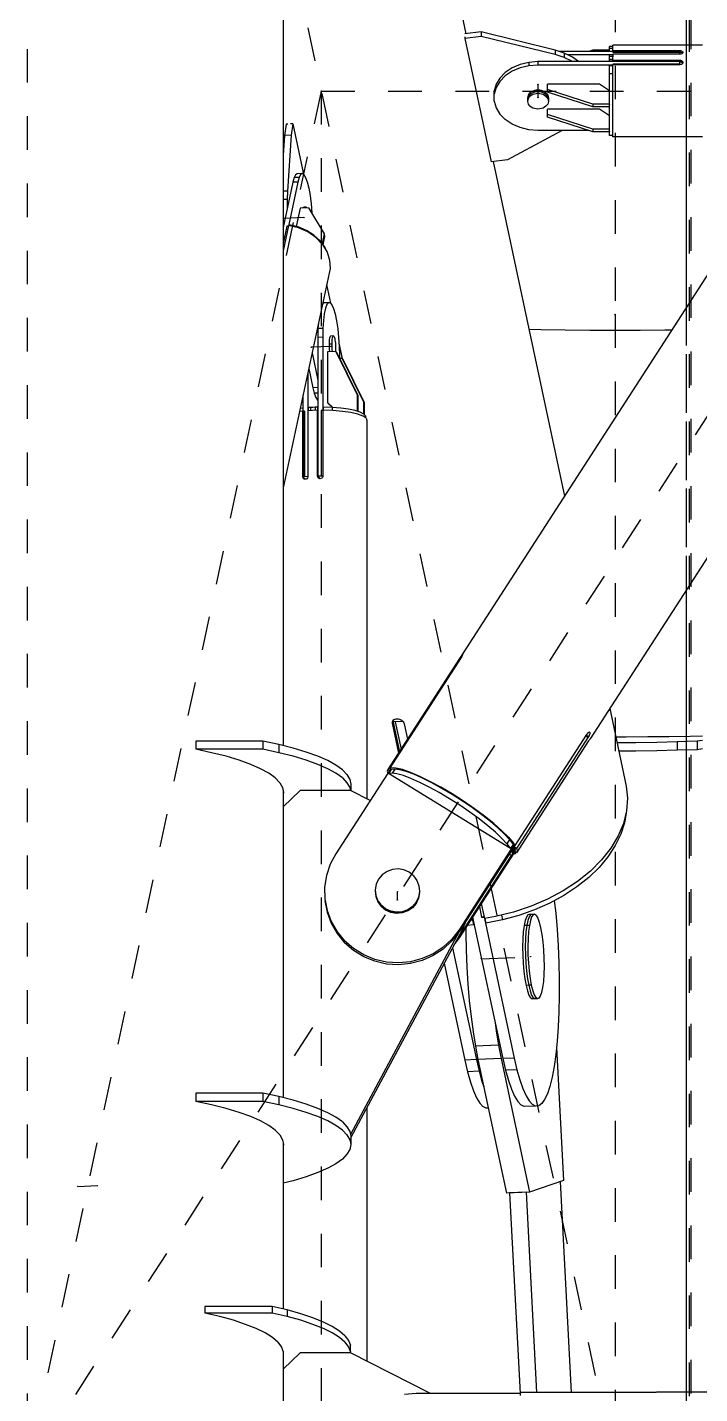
# Model space of a CAD drawing. Header units: millimetres. Extents: x 149919 to 150445, y 136651 to 136866.
# Drawn here: x 150260.213 to 150262.216, y 136832.599 to 136836.664 of the extents above; entities that cross this region are included whole.
import ezdxf

# ---------------------------------------------------------------- set-up
doc = ezdxf.new("R2010")
doc.units = ezdxf.units.MM
doc.header["$LTSCALE"] = 0.25
for name, pattern in [('CENTER', [50.8, 31.75, -6.35, 6.35, -6.35]), ('XKITLINE00', [0]), ('XKITLINE02', [4, 2, -2])]:
    doc.linetypes.add(name, pattern=pattern)

# ---------------------------------------------------------------- blocks, each defined once
blk = doc.blocks.new('çatıı')
at = {"color": 8, "linetype": 'CENTER'}
for p, q in [((12015, 20197.81), (12015, 18543.85)), ((11840, 19282.77), (11840, 17654.86)), ((11840, 19020.27), (12015, 18200.27)), ((12370, 19020.27), (11840, 18200.27)), ((11992.05, 18612.28), (11992.05, 18608.27)), ((11927.5, 18610.27), (11840, 18200.27)), ((11927.5, 18610.27), (11927.5, 17790.27)), ((11927.5, 18610.27), (12282.5, 18610.27)), ((11922.38, 18572.61), (11916.48, 18572.36)), ((12015, 18543.85), (12015, 16877.2)), ((11930.44, 18534.26), (11924.55, 18534.02)), ((11950.2, 18369.55), (11950.2, 18372)), ((11975.17, 18352.06), (11989.9, 18352.68)), ((11855.01, 18284.33), (11860.91, 18284.57))]:
    blk.add_line(p, q, dxfattribs=at)
at = {"color": 116, "linetype": 'XKITLINE02', "true_color": 0x136734}
for p, q in [((12037.16, 17641.93), (12037.17, 19341.44)), ((12037.69, 17642.74), (12037.7, 19342.25)), ((12036.31, 17854.51), (12036.31, 19043.1)), ((12036.31, 18461.98), (12036.31, 18546.05)), ((12036.31, 18177.45), (12036.31, 18223.1))]:
    blk.add_line(p, q, dxfattribs=at)
at = {"color": 7, "linetype": 'XKITLINE00'}
for p, q in [((12036.31, 18546.05), (12036.31, 18997.46)), ((12036.31, 18223.1), (12036.31, 18461.98))]:
    blk.add_line(p, q, dxfattribs=at)
at = {"color": 8, "linetype": 'XKITLINE00'}
for p, q in [((11916.2, 18985.02), (11916.2, 18415.51)), ((12202.42, 18803.05), (11969.49, 18442.66)), ((12240.5, 18777.89), (12007.57, 18417.51)), ((11948.68, 18729.96), (11970.59, 18627.31)), ((11975.18, 18627.85), (11970.24, 18627.27)), ((11970.24, 18627.27), (11970.24, 18627.24)), ((11975.18, 18626.51), (11970.24, 18625.93)), ((11970.24, 18626.39), (11970.24, 18625.93)), ((11970.24, 18625.93), (11978.08, 18589.21)), ((11997.17, 18622.45), (11975.18, 18627.85)), ((11975.18, 18627.85), (11975.18, 18626.51)), ((11997.17, 18621.11), (11975.18, 18626.51)), ((11997.17, 18622.45), (11997.17, 18621.11)), ((11999.9, 18621.57), (11997.17, 18622.45)), ((11999.9, 18620.23), (11997.17, 18621.11)), ((12014.35, 18622.02), (11998.5, 18622.02)), ((11999.9, 18621.57), (11999.9, 18620.23)), ((12002.37, 18620.33), (11999.9, 18621.57)), ((12002.32, 18619.01), (11999.9, 18620.23)), ((12014.35, 18621.02), (12000.99, 18621.02)), ((12004.17, 18619.01), (12002.37, 18620.33)), ((12008.35, 18622.39), (12007.21, 18622.02)), ((12013.35, 18622.39), (12008.35, 18622.39)), ((12013.35, 18622.02), (12013.35, 18623.48)), ((12014.35, 18623.48), (12013.35, 18623.48)), ((12014.35, 18622.97), (12013.35, 18622.97)), ((12014.35, 18621.01), (12013.35, 18621.01)), ((12013.35, 18619.01), (12013.35, 18621.01)), ((12014.35, 18620.58), (12013.35, 18620.58)), ((12014.35, 18622.02), (12014.35, 18623.9)), ((12041.01, 18623.9), (12014.35, 18623.9)), ((12034.35, 18622.23), (12014.35, 18622.23)), ((12014.35, 18622.02), (12014.35, 18621.72)), ((12034.35, 18621.83), (12014.35, 18621.83)), ((12034.35, 18621.72), (12014.35, 18621.72)), ((12034.35, 18621.24), (12014.35, 18621.24)), ((12014.35, 18621.24), (12014.35, 18620.42)), ((12014.35, 18619.01), (12014.35, 18620.42)), ((12034.62, 18622.2), (12034.35, 18622.23)), ((12034.35, 18622.23), (12034.35, 18621.83)), ((12034.35, 18621.24), (12034.35, 18621.83)), ((12034.62, 18621.74), (12034.35, 18621.76)), ((12034.62, 18621.27), (12034.35, 18621.24)), ((12034.85, 18622.14), (12034.62, 18622.2)), ((12034.85, 18621.69), (12034.62, 18621.74)), ((12034.85, 18621.34), (12034.62, 18621.27)), ((12035.04, 18622.03), (12034.85, 18622.14)), ((12034.89, 18621.68), (12034.85, 18621.69)), ((12035.04, 18621.45), (12034.85, 18621.34)), ((12035.04, 18621.59), (12034.89, 18621.68)), ((12035.04, 18622.03), (12035.16, 18621.89)), ((12035.16, 18621.59), (12035.04, 18621.45)), ((12035.04, 18621.59), (12035.1, 18621.52)), ((12035.16, 18621.89), (12035.2, 18621.74)), ((12035.2, 18621.74), (12035.16, 18621.59)), ((11984.35, 18617.15), (11982.32, 18615.79)), ((11984.35, 18616.15), (11982.32, 18614.79)), ((11986.73, 18618.17), (11984.35, 18617.15)), ((11986.73, 18617.17), (11984.35, 18616.15)), ((11989.33, 18618.8), (11986.73, 18618.17)), ((11989.33, 18617.8), (11986.73, 18617.17)), ((11992.05, 18619.01), (11989.33, 18618.8)), ((11989.33, 18618.8), (11989.33, 18617.8)), ((11992.05, 18618.01), (11989.33, 18617.8)), ((12034.35, 18619.01), (11992.05, 18619.01)), ((11992.05, 18619.01), (11992.05, 18618.01)), ((12014.35, 18618.01), (11992.05, 18618.01)), ((12014.35, 18619.64), (12013.35, 18619.64)), ((12014.35, 18619.13), (12013.35, 18619.13)), ((12014.35, 18617.78), (12013.35, 18617.78)), ((12013.35, 18606.35), (12013.35, 18617.78)), ((12034.35, 18619.37), (12014.35, 18619.37)), ((12014.35, 18619.13), (12014.35, 18619.01)), ((12034.35, 18618.31), (12014.35, 18618.31)), ((12014.35, 18618.31), (12014.35, 18618.08)), ((12034.35, 18618.08), (12014.35, 18618.08)), ((12014.35, 18596.65), (12014.35, 18618.08)), ((12034.35, 18619.37), (12034.35, 18619.01)), ((12034.62, 18619.34), (12034.35, 18619.37)), ((12034.35, 18618.08), (12034.35, 18619.01)), ((12034.62, 18618.89), (12034.35, 18618.92)), ((12034.62, 18618.14), (12034.35, 18618.08)), ((12034.62, 18619.34), (12034.62, 18618.89)), ((12034.85, 18619.25), (12034.62, 18619.34)), ((12034.85, 18618.8), (12034.62, 18618.89)), ((12034.85, 18618.21), (12034.62, 18618.14)), ((12035.04, 18619.11), (12034.85, 18619.25)), ((12035.04, 18618.66), (12034.85, 18618.8)), ((12035.04, 18618.35), (12034.85, 18618.21)), ((12035.04, 18619.11), (12035.16, 18618.93)), ((12035.04, 18618.66), (12035.14, 18618.51)), ((12035.16, 18618.53), (12035.04, 18618.35)), ((12035.16, 18618.93), (12035.2, 18618.73)), ((12035.2, 18618.73), (12035.16, 18618.53)), ((11979.59, 18612.28), (11979.03, 18610.29)), ((11980.71, 18614.14), (11979.59, 18612.28)), ((11980.71, 18613.14), (11979.59, 18611.28)), ((11982.32, 18615.79), (11980.71, 18614.14)), ((11982.32, 18614.79), (11980.71, 18613.14)), ((12010.35, 18612.36), (11994.85, 18612.36)), ((11994.85, 18609.94), (11994.85, 18612.36)), ((12013.35, 18610.35), (12010.35, 18612.36)), ((12014.35, 18615.4), (12013.35, 18615.4)), ((11979.59, 18611.28), (11979.03, 18609.29)), ((11979.03, 18607.25), (11979.03, 18610.29)), ((11989, 18608.67), (11988.95, 18608.27)), ((11988.95, 18608.27), (11988.95, 18607.73)), ((11989, 18608.13), (11988.95, 18607.73)), ((11989, 18608.13), (11988.95, 18607.73)), ((11989.14, 18609.06), (11989, 18608.67)), ((11989.14, 18608.52), (11989, 18608.13)), ((11989.14, 18608.52), (11989, 18608.13)), ((11989.14, 18607.99), (11989, 18607.6)), ((11989.37, 18609.42), (11989.14, 18609.06)), ((11989.37, 18608.89), (11989.14, 18608.52)), ((11989.37, 18608.89), (11989.14, 18608.52)), ((11989.37, 18608.35), (11989.14, 18607.99)), ((11989.68, 18609.75), (11989.37, 18609.42)), ((11989.68, 18609.22), (11989.37, 18608.89)), ((11989.68, 18609.22), (11989.37, 18608.89)), ((11989.68, 18608.68), (11989.37, 18608.35)), ((11990.06, 18610.03), (11989.68, 18609.75)), ((11990.06, 18609.5), (11989.68, 18609.22)), ((11990.06, 18609.5), (11989.68, 18609.22)), ((11990.06, 18608.96), (11989.68, 18608.68)), ((11990.5, 18610.26), (11990.06, 18610.03)), ((11990.5, 18609.73), (11990.06, 18609.5)), ((11990.5, 18609.73), (11990.06, 18609.5)), ((11990.5, 18609.19), (11990.06, 18608.96)), ((11990.99, 18610.43), (11990.5, 18610.26)), ((11990.99, 18609.9), (11990.5, 18609.73)), ((11990.99, 18609.9), (11990.5, 18609.73)), ((11990.99, 18609.36), (11990.5, 18609.19)), ((11991.51, 18610.54), (11990.99, 18610.43)), ((11991.51, 18610), (11990.99, 18609.9)), ((11991.51, 18610), (11990.99, 18609.9)), ((11991.51, 18609.47), (11990.99, 18609.36)), ((11992.05, 18610.57), (11991.51, 18610.54)), ((11992.05, 18610.04), (11991.51, 18610)), ((11992.05, 18610.04), (11991.51, 18610)), ((11992.05, 18609.5), (11991.51, 18609.47)), ((11992.05, 18610.57), (11992.05, 18610.04)), ((11992.59, 18610.54), (11992.05, 18610.57)), ((11992.59, 18610), (11992.05, 18610.04)), ((11992.59, 18610), (11992.05, 18610.04)), ((11992.05, 18610.04), (11992.05, 18609.5)), ((11992.59, 18609.47), (11992.05, 18609.5)), ((11993.11, 18610.43), (11992.59, 18610.54)), ((11993.11, 18609.9), (11992.59, 18610)), ((11993.11, 18609.9), (11992.59, 18610)), ((11993.11, 18609.36), (11992.59, 18609.47)), ((11993.6, 18610.26), (11993.11, 18610.43)), ((11993.6, 18609.73), (11993.11, 18609.9)), ((11993.6, 18609.73), (11993.11, 18609.9)), ((11993.6, 18609.19), (11993.11, 18609.36)), ((11994.05, 18610.03), (11993.6, 18610.26)), ((11994.05, 18609.5), (11993.6, 18609.73)), ((11994.05, 18609.5), (11993.6, 18609.73)), ((11994.05, 18608.96), (11993.6, 18609.19)), ((11994.43, 18609.75), (11994.05, 18610.03)), ((11994.43, 18609.22), (11994.05, 18609.5)), ((11994.43, 18609.22), (11994.05, 18609.5)), ((11994.43, 18608.68), (11994.05, 18608.96)), ((11994.43, 18609.75), (11994.74, 18609.42)), ((11994.43, 18609.22), (11994.74, 18608.89)), ((11994.43, 18609.22), (11994.74, 18608.89)), ((11994.43, 18608.68), (11994.74, 18608.35)), ((11994.74, 18609.42), (11994.97, 18609.06)), ((11994.74, 18608.89), (11994.97, 18608.52)), ((11994.74, 18608.89), (11994.97, 18608.52)), ((11994.74, 18608.35), (11994.97, 18607.99)), ((12008.35, 18606.34), (11994.85, 18610.69)), ((12008.35, 18605.6), (11994.85, 18609.94)), ((11994.97, 18609.06), (11995.11, 18608.67)), ((11994.97, 18608.52), (11995.11, 18608.13)), ((11994.97, 18608.52), (11995.11, 18608.13)), ((11994.97, 18607.99), (11995.11, 18607.6)), ((11995.11, 18608.67), (11995.15, 18608.27)), ((11995.11, 18608.13), (11995.15, 18607.73)), ((11995.11, 18608.13), (11995.15, 18607.73)), ((11995.15, 18608.27), (11995.15, 18607.73)), ((11979.03, 18607.25), (11979.59, 18605.26)), ((11979.59, 18605.26), (11980.71, 18603.4)), ((11988.95, 18607.73), (11988.95, 18607.2)), ((11989, 18607.6), (11988.95, 18607.2)), ((11988.95, 18607.2), (11989, 18606.8)), ((11989, 18606.8), (11989.14, 18606.41)), ((11989.14, 18606.41), (11989.37, 18606.05)), ((11989.37, 18606.05), (11989.68, 18605.72)), ((11990.06, 18605.43), (11989.68, 18605.72)), ((11990.5, 18605.2), (11990.06, 18605.43)), ((11990.99, 18605.03), (11990.5, 18605.2)), ((11991.51, 18604.93), (11990.99, 18605.03)), ((11992.05, 18604.89), (11991.51, 18604.93)), ((11992.59, 18604.93), (11992.05, 18604.89)), ((11993.11, 18605.03), (11992.59, 18604.93)), ((11993.6, 18605.2), (11993.11, 18605.03)), ((11994.05, 18605.43), (11993.6, 18605.2)), ((11994.43, 18605.72), (11994.05, 18605.43)), ((11994.74, 18606.05), (11994.43, 18605.72)), ((11994.97, 18606.41), (11994.74, 18606.05)), ((12010.35, 18604.92), (11994.85, 18604.92)), ((11994.85, 18602.51), (11994.85, 18604.92)), ((11995.11, 18606.8), (11994.97, 18606.41)), ((11995.11, 18607.6), (11995.15, 18607.2)), ((11995.15, 18607.2), (11995.11, 18606.8)), ((11995.15, 18607.73), (11995.15, 18607.2)), ((12013.35, 18606.34), (12008.35, 18606.34)), ((12008.35, 18606.34), (12008.35, 18605.6)), ((12013.35, 18605.6), (12008.35, 18605.6)), ((12013.35, 18602.92), (12010.35, 18604.92)), ((12013.35, 18606.35), (12013.35, 18606.34)), ((12013.35, 18606.34), (12013.35, 18606.31)), ((12013.35, 18598.19), (12013.35, 18606.31)), ((11917.11, 18600.42), (11916.57, 18597.04)), ((11917.61, 18600.45), (11917.11, 18600.42)), ((11919.07, 18600.51), (11918.32, 18600.47)), ((11919.07, 18600.51), (11918.53, 18597.12)), ((11919.07, 18600.51), (11922.23, 18585.49)), ((11980.71, 18603.4), (11982.32, 18601.75)), ((11984.35, 18600.39), (11982.32, 18601.75)), ((11986.73, 18599.37), (11984.35, 18600.39)), ((12008.35, 18598.9), (11994.85, 18603.25)), ((12008.35, 18598.16), (11994.85, 18602.51)), ((11916.57, 18597.04), (11916.2, 18591.21)), ((11918.53, 18597.12), (11916.57, 18597.04)), ((11918.53, 18597.12), (11917.47, 18580.5)), ((11999.27, 18598.53), (11983.02, 18589.8)), ((11989.33, 18598.74), (11986.73, 18599.37)), ((11992.05, 18598.53), (11989.33, 18598.74)), ((12007.21, 18598.53), (11992.05, 18598.53)), ((12013.35, 18598.9), (12008.35, 18598.9)), ((12008.35, 18598.9), (12008.35, 18598.16)), ((12013.35, 18598.16), (12008.35, 18598.16)), ((12013.35, 18598.19), (12013.35, 18598.16)), ((12013.35, 18597.07), (12013.35, 18598.16)), ((12014.35, 18597.07), (12013.35, 18597.07)), ((12041.01, 18596.65), (12014.35, 18596.65)), ((11983.02, 18589.8), (11978.08, 18589.21)), ((11978.7, 18589.29), (11999.94, 18489.77)), ((11919.44, 18584.5), (11919.06, 18583.13)), ((11919.89, 18585.35), (11919.44, 18584.5)), ((11920.91, 18584.56), (11919.44, 18584.5)), ((11920.38, 18585.64), (11919.89, 18585.35)), ((11921.85, 18585.7), (11920.38, 18585.64)), ((11920.91, 18584.56), (11920.53, 18583.19)), ((11921.36, 18585.41), (11920.91, 18584.56)), ((11921.85, 18585.7), (11921.36, 18585.41)), ((11922.36, 18585.42), (11921.85, 18585.7)), ((11922.36, 18585.42), (11922.88, 18584.57)), ((11922.88, 18584.57), (11923.37, 18583.21)), ((11919.06, 18583.13), (11916.2, 18569.71)), ((11917.47, 18580.5), (11916.2, 18580.45)), ((11917.47, 18580.5), (11917.36, 18578.01)), ((11920.53, 18583.19), (11917.73, 18570.06)), ((11920.53, 18583.19), (11919.06, 18583.13)), ((11923.37, 18583.21), (11923.82, 18581.38)), ((11923.82, 18581.38), (11924.21, 18579.17)), ((11917.36, 18578.01), (11916.2, 18577.96)), ((11917.36, 18578.01), (11917.34, 18575.35)), ((11921.25, 18575.4), (11920.09, 18569.98)), ((11923.7, 18575.5), (11921.25, 18575.4)), ((11922.1, 18575.58), (11922.03, 18575.43)), ((11922.19, 18575.69), (11922.1, 18575.58)), ((11923.08, 18575.73), (11922.29, 18575.7)), ((11922.89, 18575.62), (11922.82, 18575.47)), ((11922.98, 18575.72), (11922.89, 18575.62)), ((11923.08, 18575.73), (11922.98, 18575.72)), ((11923.18, 18575.65), (11923.08, 18575.73)), ((11923.18, 18575.65), (11923.27, 18575.49)), ((11923.7, 18575.5), (11928.39, 18567.82)), ((11924.21, 18579.17), (11924.51, 18576.67)), ((11924.51, 18576.67), (11924.72, 18574)), ((11917.34, 18575.35), (11917.34, 18575.1)), ((11924.72, 18574), (11924.73, 18573.82)), ((11916.27, 18570.65), (11916.2, 18570.28)), ((11916.27, 18570.65), (11916.2, 18570.65)), ((11917.8, 18570.22), (11916.2, 18562.69)), ((11917.29, 18570.04), (11916.2, 18564.94)), ((11916.2, 18569.79), (11916.2, 18569.75)), ((11916.27, 18570.65), (11916.33, 18570.33)), ((11917.73, 18570.06), (11917.29, 18570.04)), ((11917.73, 18569.87), (11917.29, 18570.04)), ((11917.73, 18570.06), (11917.75, 18569.96)), ((11920.71, 18569.53), (11917.8, 18570.22)), ((11917.98, 18570.48), (11917.92, 18570.19)), ((11920.63, 18569.85), (11917.98, 18570.48)), ((11920.63, 18569.85), (11920.57, 18569.57)), ((11923.11, 18568.81), (11920.63, 18569.85)), ((11923.48, 18568.33), (11920.71, 18569.53)), ((11925.32, 18567.4), (11923.11, 18568.81)), ((11925.91, 18566.67), (11923.48, 18568.33)), ((11927.17, 18565.67), (11925.32, 18567.4)), ((11928.39, 18567.82), (11927.76, 18564.88)), ((11928.39, 18567.82), (11928.53, 18567.01)), ((11925.91, 18566.67), (11927.87, 18564.64)), ((11927.17, 18565.67), (11927.76, 18564.86)), ((11927.76, 18564.88), (11927.75, 18564.88)), ((11927.76, 18564.88), (11927.77, 18564.84)), ((11927.77, 18564.84), (11928.59, 18563.71)), ((11927.87, 18564.64), (11929.27, 18562.36)), ((11928.53, 18567.01), (11928, 18564.52)), ((11928.59, 18563.71), (11928.94, 18562.9)), ((11929.27, 18562.36), (11930.03, 18559.92)), ((11930.03, 18559.92), (11930.13, 18557.45)), ((11930.13, 18557.45), (11916.2, 18492.17)), ((11929.12, 18552.74), (11930.3, 18547.15)), ((11928.2, 18547.22), (11927.86, 18546.81)), ((11929.68, 18547.28), (11928.2, 18547.22)), ((11929.68, 18547.28), (11929.2, 18546.73)), ((11930.18, 18547.27), (11929.68, 18547.28)), ((11930.18, 18547.27), (11930.7, 18546.7)), ((11928.44, 18544.02), (11928.18, 18542)), ((11928.79, 18545.62), (11928.44, 18544.02)), ((11929.2, 18546.73), (11928.79, 18545.62)), ((11930.7, 18546.7), (11931.21, 18545.57)), ((11931.21, 18545.57), (11931.68, 18543.96)), ((11931.68, 18543.96), (11932.1, 18541.92)), ((11926.55, 18539.57), (11926.5, 18536.97)), ((11926.66, 18541.21), (11926.55, 18539.57)), ((11928.02, 18539.63), (11926.55, 18539.57)), ((11928.02, 18539.63), (11927.97, 18537.03)), ((11928.18, 18542), (11928.02, 18539.63)), ((11932.1, 18541.92), (11932.44, 18539.54)), ((11932.44, 18539.54), (11932.7, 18536.94)), ((11992.88, 18539.23), (11989.37, 18539.31)), ((12000.13, 18539.11), (11992.88, 18539.23)), ((12007.53, 18539.04), (12000.13, 18539.11)), ((12015, 18539.02), (12007.53, 18539.04)), ((12022.46, 18539.04), (12015, 18539.02)), ((12029.86, 18539.11), (12022.46, 18539.04)), ((12031.85, 18539.14), (12029.86, 18539.11)), ((11927.97, 18537.03), (11926.5, 18536.97)), ((11926.5, 18536.97), (11926.5, 18495.66)), ((11927.97, 18537.03), (11927.97, 18515.25)), ((11929.87, 18535.43), (11929.86, 18534.92)), ((11930.64, 18534.95), (11929.86, 18534.92)), ((11929.86, 18534.92), (11929.87, 18534.38)), ((11929.89, 18535.91), (11929.87, 18535.43)), ((11929.93, 18536.34), (11929.89, 18535.91)), ((11929.99, 18536.71), (11929.93, 18536.34)), ((11930.07, 18537), (11929.99, 18536.71)), ((11930.15, 18537.21), (11930.07, 18537)), ((11930.24, 18537.33), (11930.15, 18537.21)), ((11930.34, 18537.36), (11930.24, 18537.33)), ((11931.13, 18537.39), (11930.34, 18537.36)), ((11930.65, 18535.47), (11930.64, 18534.95)), ((11930.64, 18534.95), (11930.65, 18534.41)), ((11930.68, 18535.95), (11930.65, 18535.47)), ((11930.72, 18536.38), (11930.68, 18535.95)), ((11930.78, 18536.74), (11930.72, 18536.38)), ((11930.85, 18537.04), (11930.78, 18536.74)), ((11930.93, 18537.24), (11930.85, 18537.04)), ((11931.03, 18537.36), (11930.93, 18537.24)), ((11931.13, 18537.39), (11931.03, 18537.36)), ((11931.23, 18537.32), (11931.13, 18537.39)), ((11931.23, 18537.32), (11931.33, 18537.16)), ((11931.33, 18537.16), (11931.43, 18536.92)), ((11931.43, 18536.92), (11931.52, 18536.59)), ((11931.52, 18536.59), (11931.6, 18536.19)), ((11931.6, 18536.19), (11931.68, 18535.74)), ((11931.68, 18535.74), (11931.73, 18535.24)), ((11931.73, 18535.24), (11931.78, 18534.71)), ((11932.7, 18536.94), (11932.86, 18534.21)), ((11932.8, 18535.24), (11933.75, 18530.73)), ((11924.78, 18532.39), (11926.5, 18524.23)), ((11931.86, 18532.79), (11929.4, 18532.69)), ((11929.4, 18532.69), (11929.4, 18517.55)), ((11929.87, 18534.38), (11929.89, 18533.84)), ((11929.89, 18533.84), (11929.93, 18533.32)), ((11929.93, 18533.32), (11929.99, 18532.82)), ((11929.99, 18532.82), (11930.01, 18532.72)), ((11930.65, 18534.41), (11930.68, 18533.88)), ((11930.68, 18533.88), (11930.72, 18533.35)), ((11930.72, 18533.35), (11930.78, 18532.85)), ((11930.78, 18532.85), (11930.8, 18532.75)), ((11931.78, 18534.71), (11931.8, 18534.18)), ((11931.8, 18533.12), (11931.78, 18532.79)), ((11931.8, 18534.18), (11931.81, 18533.64)), ((11931.81, 18533.64), (11931.8, 18533.12)), ((11931.86, 18532.79), (11932.05, 18532.58)), ((11931.86, 18532.79), (11938.24, 18519.87)), ((11932.05, 18532.58), (11938.43, 18519.66)), ((11932.86, 18534.21), (11932.91, 18531.49)), ((11932.91, 18531.49), (11932.91, 18530.82)), ((11933.75, 18530.68), (11933, 18530.65)), ((11933.75, 18530.73), (11933.74, 18530.69)), ((11933.75, 18530.68), (11933.93, 18530.47)), ((11933.75, 18530.68), (11940.13, 18517.76)), ((11923.55, 18526.63), (11923.55, 18495.54)), ((11923.78, 18527.72), (11924.98, 18522)), ((11933.93, 18530.47), (11940.32, 18517.55)), ((11922.08, 18519.73), (11922.08, 18515.01)), ((11926.5, 18522.06), (11924.98, 18522)), ((11924.98, 18522), (11925.45, 18520.36)), ((11926.5, 18520.41), (11925.45, 18520.36)), ((11925.45, 18520.36), (11925.94, 18519.1)), ((11925.94, 18519.1), (11926.45, 18518.26)), ((11938.24, 18519.87), (11938.43, 18519.66)), ((11938.24, 18519.87), (11938.24, 18514.99)), ((11938.43, 18519.66), (11938.43, 18514.92)), ((11921.94, 18515.05), (11921.05, 18514.93)), ((11922.02, 18515.94), (11921.25, 18515.84)), ((11921.94, 18515.05), (11921.94, 18495.51)), ((11921.94, 18515.05), (11922.06, 18514.91)), ((11922.02, 18515.94), (11922.02, 18514.96)), ((11922.02, 18515.94), (11922.08, 18515.87)), ((11922.02, 18514.96), (11922.13, 18514.84)), ((11922.06, 18514.91), (11922.06, 18495.38)), ((11922.52, 18515.03), (11922.08, 18515.01)), ((11922.08, 18515.01), (11922.13, 18514.95)), ((11922.52, 18515.03), (11922.13, 18514.95)), ((11922.13, 18514.95), (11922.13, 18495.42)), ((11922.52, 18515.03), (11922.52, 18495.5)), ((11924.92, 18515.25), (11923.57, 18515.16)), ((11923.57, 18515.16), (11923.57, 18495.63)), ((11924.31, 18516.11), (11923.63, 18516.07)), ((11923.63, 18516.07), (11923.63, 18515.16)), ((11924.99, 18516.14), (11924.31, 18516.11)), ((11924.31, 18516.11), (11924.31, 18515.21)), ((11926.32, 18515.27), (11924.92, 18515.25)), ((11925.69, 18516.16), (11924.99, 18516.14)), ((11926.38, 18516.18), (11925.69, 18516.16)), ((11925.69, 18516.16), (11925.69, 18515.26)), ((11926.32, 18515.27), (11926.32, 18495.74)), ((11926.32, 18515.27), (11926.44, 18515.14)), ((11926.38, 18516.18), (11926.38, 18515.2)), ((11926.38, 18516.18), (11926.5, 18516.06)), ((11926.38, 18515.2), (11926.5, 18515.08)), ((11926.44, 18515.14), (11926.44, 18495.61)), ((11926.5, 18518.22), (11926.45, 18518.26)), ((11927.97, 18515.25), (11927.52, 18515.24)), ((11927.52, 18515.24), (11927.52, 18495.7)), ((11928.02, 18515.2), (11927.52, 18515.24)), ((11927.97, 18515.25), (11928.02, 18515.2)), ((11928.02, 18515.2), (11928.02, 18495.71)), ((11928.03, 18515.3), (11928.03, 18495.77)), ((11930.99, 18515.2), (11928.03, 18515.3)), ((11930.79, 18516.1), (11928.11, 18516.19)), ((11928.11, 18516.19), (11928.11, 18515.29)), ((11929.4, 18517.55), (11929.59, 18517.34)), ((11930.94, 18516.09), (11929.4, 18517.55)), ((11930.9, 18516.09), (11929.59, 18517.34)), ((11933.34, 18515.9), (11930.79, 18516.1)), ((11930.79, 18516.1), (11930.79, 18515.21)), ((11933.84, 18514.96), (11930.99, 18515.2)), ((11935.64, 18515.59), (11933.34, 18515.9)), ((11936.37, 18514.6), (11933.84, 18514.96)), ((11937.6, 18515.18), (11935.64, 18515.59)), ((11938.45, 18514.11), (11936.37, 18514.6)), ((11938.22, 18514.99), (11937.6, 18515.18)), ((11938.24, 18514.99), (11938.22, 18514.99)), ((11938.24, 18514.99), (11938.25, 18514.98)), ((11939.14, 18514.7), (11938.25, 18514.98)), ((11940.18, 18514.16), (11939.14, 18514.7)), ((11940.13, 18517.76), (11940.32, 18517.55)), ((11940.13, 18517.76), (11940.13, 18514.19)), ((11940.32, 18517.55), (11940.32, 18514.01)), ((11926.44, 18511.95), (11926.5, 18511.89)), ((11939.99, 18513.55), (11938.45, 18514.11)), ((11940.9, 18512.92), (11939.99, 18513.55)), ((11940.18, 18514.16), (11940.69, 18513.59)), ((11940.69, 18513.59), (11940.69, 18513.06)), ((11940.9, 18512.92), (11941.14, 18512.26)), ((11941.14, 18512.26), (11941.14, 18399.63)), ((11922.13, 18509.82), (11922.06, 18509.82)), ((11921.94, 18495.51), (11922.06, 18495.38)), ((11921.94, 18495.51), (11922, 18495.26)), ((11922, 18495.26), (11922.1, 18495.04)), ((11922.06, 18495.38), (11922.1, 18495.16)), ((11922.1, 18495.13), (11922.19, 18494.95)), ((11922.28, 18494.87), (11922.11, 18495.02)), ((11922.52, 18495.5), (11922.13, 18495.42)), ((11922.13, 18495.42), (11922.73, 18494.74)), ((11922.5, 18494.77), (11922.28, 18494.87)), ((11922.76, 18494.74), (11922.5, 18494.77)), ((11923.55, 18495.54), (11922.52, 18495.5)), ((11923.01, 18494.8), (11922.76, 18494.74)), ((11923.24, 18494.93), (11923.01, 18494.8)), ((11923.42, 18495.13), (11923.24, 18494.93)), ((11923.53, 18495.37), (11923.42, 18495.13)), ((11923.57, 18495.63), (11923.53, 18495.37)), ((11926.32, 18495.74), (11926.44, 18495.61)), ((11926.32, 18495.74), (11926.36, 18495.48)), ((11926.36, 18495.48), (11926.48, 18495.36)), ((11926.36, 18495.48), (11926.49, 18495.25)), ((11926.44, 18495.61), (11926.48, 18495.36)), ((11926.48, 18495.36), (11926.58, 18495.17)), ((11926.67, 18495.07), (11926.49, 18495.25)), ((11927.52, 18495.7), (11926.5, 18495.66)), ((11926.5, 18495.66), (11927.15, 18494.93)), ((11926.91, 18494.96), (11926.67, 18495.07)), ((11927.18, 18494.92), (11926.91, 18494.96)), ((11927.44, 18494.97), (11927.18, 18494.92)), ((11927.68, 18495.09), (11927.44, 18494.97)), ((11928.01, 18495.67), (11927.52, 18495.7)), ((11927.87, 18495.28), (11927.68, 18495.09)), ((11927.97, 18495.51), (11927.87, 18495.28)), ((11928.03, 18495.77), (11927.97, 18495.51)), ((11968.71, 18441.39), (11947.39, 18408.4)), ((11969.16, 18441.72), (11947.84, 18408.73)), ((11968.9, 18441.69), (11968.71, 18441.39)), ((11968.88, 18441.28), (11968.71, 18441.39)), ((11969.09, 18441.98), (11968.9, 18441.69)), ((11969.07, 18441.58), (11968.9, 18441.69)), ((11969.25, 18442.25), (11969.09, 18441.98)), ((11969.34, 18442), (11969.16, 18441.72)), ((11969.39, 18442.47), (11969.25, 18442.25)), ((11969.48, 18442.26), (11969.34, 18442)), ((11969.48, 18442.64), (11969.39, 18442.47)), ((11969.58, 18442.47), (11969.48, 18442.26)), ((11969.57, 18442.72), (11969.49, 18442.66)), ((11969.63, 18442.71), (11969.57, 18442.72)), ((11969.63, 18442.62), (11969.58, 18442.47)), ((11969.63, 18442.71), (11969.63, 18442.62)), ((12013.43, 18426.57), (12018.36, 18403.47)), ((11948.7, 18422.76), (11948.63, 18422.48)), ((11948.63, 18422.48), (11948.65, 18422.18)), ((11948.76, 18422.85), (11948.65, 18422.18)), ((11948.65, 18422.18), (11950.55, 18413.29)), ((11948.86, 18423), (11948.7, 18422.76)), ((11948.81, 18422.92), (11950.78, 18413.65)), ((11948.88, 18423.02), (11948.85, 18422.82)), ((11949.57, 18422.55), (11948.85, 18422.82)), ((11948.85, 18422.82), (11950.8, 18413.68)), ((11949.09, 18423.19), (11948.86, 18423)), ((11949.4, 18423.32), (11949.09, 18423.19)), ((11949.75, 18423.39), (11949.4, 18423.32)), ((11951.88, 18422.65), (11949.57, 18422.55)), ((11949.57, 18422.55), (11951.3, 18414.45)), ((11950.14, 18423.39), (11949.75, 18423.39)), ((11950.38, 18423.35), (11950.14, 18423.39)), ((11950.55, 18423.34), (11950.38, 18423.35)), ((11950.95, 18423.24), (11950.55, 18423.34)), ((11951.32, 18423.07), (11950.95, 18423.24)), ((11951.66, 18422.86), (11951.32, 18423.07)), ((11951.93, 18422.6), (11951.66, 18422.86)), ((11951.93, 18422.6), (11952.12, 18422.31)), ((11952.12, 18422.31), (11952.23, 18422.01)), ((11952.23, 18422.01), (11953.21, 18417.41)), ((11890.15, 18416.84), (11890.15, 18414.4)), ((11910.15, 18416.84), (11890.15, 18416.84)), ((11910.15, 18416.84), (11910.15, 18414.4)), ((11914.87, 18415.84), (11910.15, 18416.84)), ((12006.5, 18418.78), (11985.18, 18385.79)), ((12006.95, 18417.91), (11985.63, 18384.92)), ((12006.95, 18417.91), (12006.22, 18418.35)), ((12007.13, 18418.21), (12006.41, 18418.65)), ((12006.7, 18419.05), (12006.5, 18418.78)), ((12006.9, 18419.27), (12006.7, 18419.05)), ((12007.1, 18419.43), (12006.9, 18419.27)), ((12007.13, 18418.21), (12006.95, 18417.91)), ((12007.13, 18416.89), (12006.95, 18416.61)), ((12007.28, 18419.5), (12007.1, 18419.43)), ((12007.29, 18418.51), (12007.13, 18418.21)), ((12007.29, 18417.14), (12007.13, 18416.89)), ((12007.42, 18419.5), (12007.28, 18419.5)), ((12007.43, 18418.8), (12007.29, 18418.51)), ((12007.43, 18417.33), (12007.29, 18417.14)), ((12007.52, 18419.41), (12007.42, 18419.5)), ((12007.52, 18419.05), (12007.43, 18418.8)), ((12007.52, 18417.46), (12007.43, 18417.33)), ((12007.52, 18419.41), (12007.57, 18419.27)), ((12007.57, 18419.25), (12007.52, 18419.05)), ((12007.57, 18417.51), (12007.52, 18417.46)), ((12007.57, 18419.27), (12007.57, 18419.25)), ((12018.33, 18418.05), (12015.24, 18418.05)), ((12024.77, 18418.09), (12018.33, 18418.05)), ((12031.13, 18418.16), (12024.77, 18418.09)), ((12037.39, 18418.26), (12031.13, 18418.16)), ((12041.01, 18418.34), (12037.39, 18418.26)), ((12041.01, 18417.06), (12039.43, 18416.78)), ((11894.87, 18413.4), (11890.15, 18414.4)), ((11910.15, 18414.4), (11890.15, 18414.4)), ((11899.19, 18412.32), (11894.87, 18413.4)), ((11914.87, 18413.4), (11910.15, 18414.4)), ((11914.87, 18415.84), (11914.87, 18413.4)), ((11919.19, 18414.75), (11914.87, 18415.84)), ((11919.19, 18412.32), (11914.87, 18413.4)), ((11923.08, 18413.59), (11919.19, 18414.75)), ((11926.51, 18412.35), (11923.08, 18413.59)), ((11950.18, 18416.58), (11950.16, 18416.57)), ((12006.95, 18416.61), (11985.63, 18383.62)), ((12021.2, 18416.37), (12015.62, 18416.31)), ((12021.2, 18413.87), (12016.15, 18413.82)), ((12027.45, 18416.47), (12021.2, 18416.37)), ((12027.45, 18413.98), (12021.2, 18413.87)), ((12033.54, 18416.61), (12027.45, 18416.47)), ((12033.54, 18414.11), (12027.45, 18413.98)), ((12039.43, 18416.78), (12033.54, 18416.61)), ((12033.54, 18416.61), (12033.54, 18414.11)), ((12039.43, 18414.28), (12033.54, 18414.11)), ((12039.43, 18416.78), (12039.43, 18414.28)), ((12041.01, 18414.57), (12039.43, 18414.28)), ((11903.08, 18411.15), (11899.19, 18412.32)), ((11906.51, 18409.92), (11903.08, 18411.15)), ((11909.45, 18408.62), (11906.51, 18409.92)), ((11923.08, 18411.15), (11919.19, 18412.32)), ((11926.51, 18409.92), (11923.08, 18411.15)), ((11929.45, 18411.06), (11926.51, 18412.35)), ((11929.45, 18408.62), (11926.51, 18409.92)), ((11931.89, 18409.71), (11929.45, 18411.06)), ((11933.81, 18408.32), (11931.89, 18409.71)), ((11948.34, 18408.91), (11947.84, 18408.73)), ((11948.38, 18408.39), (11947.84, 18408.73)), ((11949.76, 18408.84), (11948.34, 18408.91)), ((11951.7, 18408.38), (11949.76, 18408.84)), ((11911.89, 18407.28), (11909.45, 18408.62)), ((11913.81, 18405.89), (11911.89, 18407.28)), ((11913.81, 18405.89), (11915.19, 18404.47)), ((11931.89, 18407.28), (11929.45, 18408.62)), ((11948.15, 18408.51), (11931.84, 18383.28)), ((11933.81, 18405.89), (11931.89, 18407.28)), ((11933.81, 18408.32), (11935.19, 18406.91)), ((11933.81, 18405.89), (11935.19, 18404.47)), ((11935.19, 18406.91), (11936.02, 18405.46)), ((11936.02, 18405.46), (11936.3, 18404.01)), ((11947.39, 18408.4), (11947.17, 18407.88)), ((11947.17, 18407.88), (11947.34, 18407.27)), ((11947.88, 18408.1), (11947.39, 18408.4)), ((11948.38, 18408.39), (11947.58, 18407.16)), ((11948.6, 18407.3), (11947.58, 18407.16)), ((11983.84, 18384.89), (11947.58, 18407.16)), ((11948.37, 18408.38), (11948.15, 18408.51)), ((11948.25, 18408.47), (11948.24, 18408.46)), ((11949.4, 18408.53), (11948.38, 18408.39)), ((11949.4, 18408.53), (11948.6, 18407.3)), ((11950.08, 18407.1), (11948.6, 18407.3)), ((11950.88, 18408.34), (11949.4, 18408.53)), ((11951.98, 18406.57), (11950.08, 18407.1)), ((11952.78, 18407.81), (11950.88, 18408.34)), ((11954.08, 18407.55), (11951.7, 18408.38)), ((11954.25, 18405.72), (11951.98, 18406.57)), ((11955.05, 18406.96), (11952.78, 18407.81)), ((11956.84, 18406.36), (11954.08, 18407.55)), ((11956.84, 18404.57), (11954.25, 18405.72)), ((11957.63, 18405.81), (11955.05, 18406.96)), ((11959.9, 18404.86), (11956.84, 18406.36)), ((11960.46, 18404.4), (11957.63, 18405.81)), ((11963.15, 18403.09), (11959.9, 18404.86)), ((11915.19, 18404.47), (11916.02, 18403.03)), ((11916.02, 18403.03), (11916.3, 18401.58)), ((11921.2, 18402.13), (11916.2, 18397.26)), ((11916.2, 18402.1), (11916.2, 18397.26)), ((11916.3, 18401.58), (11916.2, 18401.05)), ((11936.2, 18402.13), (11921.2, 18402.13)), ((11935.19, 18404.47), (11936.02, 18403.03)), ((11936.02, 18403.03), (11936.19, 18402.13)), ((11942.1, 18399.15), (11936.2, 18402.13)), ((11936.3, 18404.01), (11936.3, 18402.08)), ((11959.66, 18403.17), (11956.84, 18404.57)), ((11962.64, 18401.53), (11959.66, 18403.17)), ((11963.44, 18402.77), (11960.46, 18404.4)), ((11965.71, 18399.71), (11962.64, 18401.53)), ((11966.51, 18401.11), (11963.15, 18403.09)), ((11966.51, 18400.95), (11963.44, 18402.77)), ((11969.86, 18398.97), (11966.51, 18401.11)), ((11969.57, 18399), (11966.51, 18400.95)), ((12018.36, 18403.47), (12018.74, 18399.83)), ((11916.2, 18397.26), (11916.2, 18310.72)), ((11968.77, 18397.76), (11965.71, 18399.71)), ((11971.76, 18395.73), (11968.77, 18397.76)), ((11972.56, 18396.97), (11969.57, 18399)), ((11973.12, 18396.74), (11969.86, 18398.97)), ((11975.38, 18394.91), (11972.56, 18396.97)), ((11976.17, 18394.49), (11973.12, 18396.74)), ((12018.74, 18399.83), (12018.46, 18396.11)), ((11974.58, 18393.68), (11971.76, 18395.73)), ((11977.16, 18391.65), (11974.58, 18393.68)), ((11977.96, 18392.89), (11975.38, 18394.91)), ((11978.93, 18392.28), (11976.17, 18394.49)), ((11980.23, 18390.94), (11977.96, 18392.89)), ((12017.81, 18392.54), (12016.71, 18389.12)), ((12018.46, 18396.11), (12017.52, 18392.37)), ((12018.28, 18395.41), (12017.81, 18392.54)), ((11979.43, 18389.71), (11977.16, 18391.65)), ((11981.32, 18390.19), (11978.93, 18392.28)), ((11981.34, 18387.9), (11979.43, 18389.71)), ((11982.14, 18389.14), (11980.23, 18390.94)), ((11983.25, 18388.28), (11981.32, 18390.19)), ((11982.14, 18389.14), (11983.62, 18387.52)), ((12015.95, 18388.65), (12013.76, 18385.01)), ((12016.71, 18389.12), (12015.07, 18385.74)), ((12017.52, 18392.37), (12015.95, 18388.65)), ((11984.87, 18385.96), (11968.56, 18360.72)), ((11985.14, 18385.82), (11968.56, 18360.17)), ((11981.34, 18387.9), (11982.82, 18386.28)), ((11983.62, 18387.52), (11982.82, 18386.28)), ((11982.82, 18386.28), (11983.84, 18384.89)), ((11983.25, 18388.28), (11984.67, 18386.6)), ((11983.62, 18387.52), (11984.64, 18386.12)), ((11984.64, 18386.12), (11983.84, 18384.89)), ((11985.09, 18385.25), (11984.29, 18384.01)), ((11985.21, 18384.85), (11984.41, 18383.61)), ((11984.87, 18385.96), (11984.63, 18386.11)), ((11985.18, 18385.79), (11984.64, 18386.12)), ((11984.67, 18386.6), (11985.18, 18385.79)), ((11984.87, 18385.96), (11984.87, 18385.77)), ((11984.97, 18385.92), (11984.87, 18385.77)), ((11985.63, 18384.92), (11984.87, 18385.38)), ((11985.09, 18385.25), (11984.87, 18385.38)), ((11985.09, 18385.25), (11985.21, 18384.85)), ((11985.21, 18384.85), (11985.25, 18384.5)), ((11985.25, 18384.5), (11985.21, 18384.2)), ((11985.63, 18384.92), (11985.84, 18384.14)), ((12013.76, 18385.01), (12010.98, 18381.51)), ((12015.07, 18385.74), (12012.91, 18382.45)), ((11931.84, 18383.28), (11930.18, 18380.18)), ((11984.87, 18383.51), (11968.56, 18358.27)), ((11984.08, 18382.84), (11968.56, 18358.83)), ((11984.29, 18382.72), (11983.46, 18383.22)), ((11984.29, 18384.01), (11984.07, 18384.14)), ((11984.29, 18384.01), (11984.41, 18383.61)), ((11985.09, 18383.95), (11984.29, 18382.72)), ((11984.41, 18382.96), (11984.29, 18382.72)), ((11985.21, 18384.2), (11984.41, 18382.96)), ((11984.41, 18383.61), (11984.45, 18383.26)), ((11984.45, 18383.26), (11984.41, 18382.96)), ((11984.67, 18383.11), (11984.61, 18383.11)), ((11985.18, 18383.29), (11984.67, 18383.11)), ((11984.87, 18383.61), (11984.87, 18383.51)), ((11985.18, 18383.29), (11984.87, 18383.48)), ((11985.21, 18384.2), (11985.09, 18383.95)), ((11985.63, 18383.62), (11985.09, 18383.95)), ((11985.45, 18383.73), (11985.18, 18383.29)), ((11985.84, 18384.14), (11985.63, 18383.62)), ((12010.98, 18381.51), (12007.66, 18378.19)), ((12012.91, 18382.45), (12010.27, 18379.28)), ((11929.07, 18376.85), (11928.54, 18373.4)), ((11930.18, 18380.18), (11929.07, 18376.85)), ((11945.71, 18377.08), (11944.61, 18375.79)), ((11947.12, 18378.05), (11945.71, 18377.08)), ((11948.73, 18378.63), (11947.12, 18378.05)), ((11950.45, 18378.79), (11948.73, 18378.63)), ((11952.15, 18378.5), (11950.45, 18378.79)), ((11953.71, 18377.8), (11952.15, 18378.5)), ((11955.04, 18376.73), (11953.71, 18377.8)), ((11955.04, 18376.73), (11956.03, 18375.36)), ((12007.17, 18376.28), (12003.65, 18373.48)), ((12007.66, 18378.19), (12003.84, 18375.11)), ((12010.27, 18379.28), (12007.17, 18376.28)), ((11928.54, 18373.4), (11928.6, 18369.91)), ((11943.89, 18374.26), (11943.6, 18372.61)), ((11943.6, 18372.61), (11943.76, 18370.93)), ((11943.6, 18372.43), (11943.76, 18370.75)), ((11943.6, 18372.43), (11943.76, 18370.75)), ((11943.6, 18372.25), (11943.76, 18370.58)), ((11944.61, 18375.79), (11943.89, 18374.26)), ((11956.03, 18375.36), (11956.63, 18373.78)), ((11956.79, 18372.11), (11956.5, 18370.45)), ((11956.63, 18373.78), (11956.79, 18372.11)), ((11956.79, 18372.11), (11956.79, 18371.93)), ((11999.58, 18372.3), (11994.94, 18369.82)), ((12003.84, 18375.11), (11999.58, 18372.3)), ((12003.65, 18373.48), (11999.76, 18370.91)), ((11928.6, 18369.91), (11929.25, 18366.47)), ((11928.6, 18369.35), (11929.25, 18365.91)), ((11943.76, 18370.93), (11944.36, 18369.36)), ((11943.76, 18370.75), (11944.36, 18369.18)), ((11943.76, 18370.75), (11944.36, 18369.18)), ((11943.76, 18370.58), (11944.36, 18369)), ((11944.36, 18369.36), (11945.35, 18367.99)), ((11944.36, 18369.18), (11945.35, 18367.81)), ((11944.36, 18369.18), (11945.35, 18367.81)), ((11944.36, 18369), (11945.35, 18367.63)), ((11955.78, 18368.93), (11954.68, 18367.64)), ((11955.78, 18368.75), (11954.68, 18367.46)), ((11955.78, 18368.75), (11954.68, 18367.46)), ((11955.78, 18368.57), (11954.68, 18367.28)), ((11956.5, 18370.45), (11955.78, 18368.93)), ((11956.5, 18370.27), (11955.78, 18368.75)), ((11956.5, 18370.27), (11955.78, 18368.75)), ((11956.5, 18370.1), (11955.78, 18368.57)), ((11955.78, 18368.93), (11955.78, 18368.75)), ((11955.78, 18368.75), (11955.78, 18368.57)), ((11956.79, 18371.93), (11956.5, 18370.27)), ((11956.79, 18371.93), (11956.5, 18370.27)), ((11956.79, 18371.75), (11956.5, 18370.1)), ((11956.79, 18371.93), (11956.79, 18371.75)), ((11975.16, 18368.49), (11976.11, 18364.06)), ((11994.94, 18369.82), (11989.99, 18367.69)), ((11995.55, 18368.62), (11991.06, 18366.62)), ((11999.76, 18370.91), (11995.55, 18368.62)), ((11996.93, 18369.37), (11997.34, 18365.67)), ((11929.25, 18366.47), (11930.47, 18363.18)), ((11929.25, 18365.91), (11930.47, 18362.63)), ((11946.68, 18366.91), (11945.35, 18367.99)), ((11946.68, 18366.74), (11945.35, 18367.81)), ((11946.68, 18366.74), (11945.35, 18367.81)), ((11946.68, 18366.56), (11945.35, 18367.63)), ((11948.24, 18366.21), (11946.68, 18366.91)), ((11946.68, 18366.91), (11946.68, 18366.74)), ((11948.24, 18366.03), (11946.68, 18366.74)), ((11946.68, 18366.74), (11946.68, 18366.56)), ((11948.24, 18366.03), (11946.68, 18366.74)), ((11948.24, 18365.85), (11946.68, 18366.56)), ((11949.94, 18365.93), (11948.24, 18366.21)), ((11949.94, 18365.75), (11948.24, 18366.03)), ((11949.94, 18365.75), (11948.24, 18366.03)), ((11949.94, 18365.57), (11948.24, 18365.85)), ((11951.66, 18366.08), (11949.94, 18365.93)), ((11951.66, 18365.9), (11949.94, 18365.75)), ((11951.66, 18365.9), (11949.94, 18365.75)), ((11951.66, 18365.73), (11949.94, 18365.57)), ((11953.27, 18366.67), (11951.66, 18366.08)), ((11953.27, 18366.49), (11951.66, 18365.9)), ((11953.27, 18366.49), (11951.66, 18365.9)), ((11953.27, 18366.31), (11951.66, 18365.73)), ((11954.68, 18367.64), (11953.27, 18366.67)), ((11954.68, 18367.46), (11953.27, 18366.49)), ((11954.68, 18367.46), (11953.27, 18366.49)), ((11954.68, 18367.28), (11953.27, 18366.31)), ((11972.32, 18364.09), (11972.42, 18363.59)), ((11972.56, 18364.4), (11972.42, 18363.59)), ((11972.57, 18364.48), (11972.49, 18364.02)), ((11972.49, 18364.02), (11972.88, 18362.18)), ((11972.55, 18364.44), (11972.56, 18364.4)), ((11972.57, 18364.49), (11981.56, 18322.39)), ((11974.6, 18367.62), (11975.29, 18364.36)), ((11975.98, 18364.64), (11975.29, 18364.36)), ((11976.04, 18364.39), (11975.29, 18364.36)), ((11979.45, 18364.62), (11976.11, 18364.06)), ((11976.13, 18364.07), (11985, 18322.53)), ((11976.26, 18364.09), (11976.57, 18362.66)), ((11984.8, 18365.95), (11979.45, 18364.62)), ((11981.21, 18365.05), (11981.52, 18363.62)), ((11986.37, 18364.95), (11981.52, 18363.62)), ((11989.99, 18367.69), (11984.8, 18365.95)), ((11991.06, 18366.62), (11986.37, 18364.95)), ((11988.6, 18364.5), (11988.23, 18363.42)), ((11989.03, 18365.12), (11988.6, 18364.5)), ((11989.39, 18364.53), (11989.02, 18363.45)), ((11989.39, 18364.53), (11989.02, 18363.45)), ((11989.48, 18365.26), (11989.03, 18365.12)), ((11989.81, 18365.15), (11989.39, 18364.53)), ((11989.81, 18365.15), (11989.39, 18364.53)), ((11990.27, 18365.29), (11989.48, 18365.26)), ((11990.17, 18364.56), (11989.8, 18363.49)), ((11990.27, 18365.29), (11989.81, 18365.15)), ((11990.27, 18365.29), (11989.81, 18365.15)), ((11990.6, 18365.18), (11990.17, 18364.56)), ((11991.05, 18365.33), (11990.27, 18365.29)), ((11991.05, 18365.33), (11990.6, 18365.18)), ((11991.52, 18364.98), (11991.05, 18365.33)), ((11991.52, 18364.98), (11991.99, 18364.17)), ((11991.99, 18364.17), (11992.44, 18362.92)), ((11997.34, 18365.67), (11997.76, 18360.82)), ((11930.47, 18363.18), (11932.23, 18360.14)), ((11930.47, 18362.63), (11932.23, 18359.58)), ((11932.23, 18360.14), (11934.47, 18357.42)), ((11968.71, 18360.41), (11936.2, 18299.78)), ((11969.34, 18360.46), (11936.3, 18298.85)), ((11968.56, 18360.72), (11966.4, 18357.93)), ((11968.56, 18360.17), (11966.4, 18357.37)), ((11968.56, 18360.72), (11968.56, 18360.17)), ((11970.71, 18363.5), (11969.34, 18360.46)), ((11969.34, 18361.38), (11969.34, 18360.46)), ((11970.59, 18361.42), (11970.58, 18359.71)), ((11972.88, 18362.18), (11970.98, 18362.01)), ((11972.42, 18363.59), (11971.97, 18363.55)), ((11972.96, 18362.67), (11972.88, 18362.18)), ((11981.52, 18363.62), (11976.57, 18362.66)), ((11987.69, 18360.09), (11987.54, 18357.96)), ((11987.92, 18361.93), (11987.69, 18360.09)), ((11988.23, 18363.42), (11987.92, 18361.93)), ((11988.71, 18361.97), (11987.92, 18361.93)), ((11988.47, 18360.12), (11988.33, 18357.99)), ((11988.47, 18360.12), (11988.33, 18357.99)), ((11988.71, 18361.97), (11988.47, 18360.12)), ((11988.71, 18361.97), (11988.47, 18360.12)), ((11989.02, 18363.45), (11988.71, 18361.97)), ((11989.02, 18363.45), (11988.71, 18361.97)), ((11989.49, 18362), (11988.71, 18361.97)), ((11989.26, 18360.16), (11989.11, 18358.03)), ((11989.49, 18362), (11989.26, 18360.16)), ((11989.8, 18363.49), (11989.49, 18362)), ((11992.44, 18362.92), (11992.86, 18361.28)), ((11992.86, 18361.28), (11993.21, 18359.31)), ((11997.76, 18360.82), (11998.08, 18355.88)), ((11932.23, 18359.58), (11934.47, 18356.86)), ((11937.15, 18355.1), (11934.47, 18357.42)), ((11937.15, 18354.54), (11934.47, 18356.86)), ((11966.4, 18357.93), (11963.8, 18355.52)), ((11966.4, 18357.37), (11963.8, 18354.97)), ((11966.4, 18357.93), (11966.4, 18357.37)), ((11968.56, 18358.27), (11967.27, 18356.6)), ((11968.56, 18358.83), (11968.25, 18358.43)), ((11968.56, 18358.83), (11968.56, 18358.27)), ((11970.58, 18359.71), (11970.68, 18354.67)), ((11987.54, 18357.96), (11987.48, 18355.63)), ((11988.33, 18357.99), (11988.27, 18355.66)), ((11988.33, 18357.99), (11988.27, 18355.66)), ((11989.11, 18358.03), (11989.05, 18355.7)), ((11993.21, 18359.31), (11993.51, 18357.09)), ((11993.51, 18357.09), (11993.72, 18354.7)), ((11998.08, 18355.88), (11998.29, 18350.89)), ((11940.18, 18353.23), (11937.15, 18355.1)), ((11940.18, 18352.68), (11937.15, 18354.54)), ((11943.49, 18351.88), (11940.18, 18353.23)), ((11943.49, 18351.32), (11940.18, 18352.68)), ((11946.98, 18351.08), (11943.49, 18351.88)), ((11957.58, 18352.11), (11954.12, 18351.2)), ((11960.84, 18353.56), (11957.58, 18352.11)), ((11960.84, 18353.01), (11957.58, 18351.55)), ((11963.8, 18355.52), (11960.84, 18353.56)), ((11963.8, 18354.97), (11960.84, 18353.01)), ((11966.6, 18355.36), (11973.71, 18322.06)), ((11970.68, 18354.67), (11970.89, 18349.6)), ((11987.48, 18355.63), (11987.52, 18353.19)), ((11987.52, 18353.19), (11987.65, 18350.72)), ((11988.27, 18355.66), (11988.3, 18353.22)), ((11988.27, 18355.66), (11988.3, 18353.22)), ((11988.3, 18353.22), (11988.43, 18350.76)), ((11988.3, 18353.22), (11988.43, 18350.76)), ((11989.05, 18355.7), (11989.09, 18353.25)), ((11989.09, 18353.25), (11989.22, 18350.79)), ((11993.72, 18354.7), (11993.84, 18352.24)), ((11993.84, 18352.24), (11993.88, 18349.8)), ((11946.98, 18350.52), (11943.49, 18351.32)), ((11950.55, 18350.85), (11946.98, 18351.08)), ((11950.55, 18350.29), (11946.98, 18350.52)), ((11954.12, 18351.2), (11950.55, 18350.85)), ((11954.12, 18350.64), (11950.55, 18350.29)), ((11957.58, 18351.55), (11954.12, 18350.64)), ((11964.12, 18350.74), (11970.27, 18321.91)), ((11970.89, 18349.6), (11971.2, 18344.56)), ((11987.65, 18350.72), (11987.86, 18348.33)), ((11987.86, 18348.33), (11988.15, 18346.11)), ((11988.43, 18350.76), (11988.64, 18348.37)), ((11988.43, 18350.76), (11988.64, 18348.37)), ((11988.64, 18348.37), (11988.94, 18346.15)), ((11988.64, 18348.37), (11988.94, 18346.15)), ((11989.22, 18350.79), (11989.43, 18348.4)), ((11989.43, 18348.4), (11989.72, 18346.18)), ((11993.88, 18349.8), (11993.82, 18347.46)), ((11998.29, 18350.89), (11998.41, 18345.93)), ((11971.2, 18344.56), (11971.62, 18339.62)), ((11988.15, 18346.11), (11988.51, 18344.14)), ((11989.29, 18344.18), (11988.51, 18344.14)), ((11988.51, 18344.14), (11988.92, 18342.5)), ((11988.94, 18346.15), (11989.29, 18344.18)), ((11988.94, 18346.15), (11989.29, 18344.18)), ((11990.08, 18344.21), (11989.29, 18344.18)), ((11989.29, 18344.18), (11989.71, 18342.54)), ((11989.29, 18344.18), (11989.71, 18342.54)), ((11989.72, 18346.18), (11990.08, 18344.21)), ((11990.08, 18344.21), (11990.49, 18342.57)), ((11993.67, 18345.34), (11993.44, 18343.49)), ((11993.82, 18347.46), (11993.67, 18345.34)), ((11998.41, 18345.93), (11998.41, 18341.05)), ((11971.62, 18339.62), (11972.14, 18334.85)), ((11988.92, 18342.5), (11989.37, 18341.25)), ((11989.37, 18341.25), (11989.84, 18340.44)), ((11989.71, 18342.54), (11990.16, 18341.29)), ((11989.71, 18342.54), (11990.16, 18341.29)), ((11990.31, 18340.1), (11989.84, 18340.44)), ((11990.16, 18341.29), (11990.63, 18340.47)), ((11990.16, 18341.29), (11990.63, 18340.47)), ((11991.1, 18340.13), (11990.31, 18340.1)), ((11990.49, 18342.57), (11990.94, 18341.32)), ((11991.1, 18340.13), (11990.63, 18340.47)), ((11991.1, 18340.13), (11990.63, 18340.47)), ((11990.94, 18341.32), (11991.41, 18340.51)), ((11991.88, 18340.17), (11991.1, 18340.13)), ((11991.88, 18340.17), (11991.41, 18340.51)), ((11992.34, 18340.31), (11991.88, 18340.17)), ((11992.76, 18340.93), (11992.34, 18340.31)), ((11993.13, 18342.01), (11992.76, 18340.93)), ((11993.44, 18343.49), (11993.13, 18342.01)), ((11998.41, 18341.05), (11998.31, 18336.32)), ((11998.31, 18336.32), (11998.1, 18331.79)), ((11972.14, 18334.85), (11972.74, 18330.3)), ((11979.28, 18333.05), (11979.61, 18330.59)), ((11998.1, 18331.79), (11997.79, 18327.53)), ((11972.74, 18330.3), (11973.43, 18326.04)), ((11979.61, 18330.59), (11980.3, 18326.33)), ((11997.79, 18327.53), (11997.38, 18323.58)), ((11980.3, 18326.33), (11973.43, 18326.04)), ((11973.43, 18326.04), (11974.19, 18322.12)), ((11980.3, 18326.33), (11981.06, 18322.41)), ((11997.38, 18323.58), (11996.87, 18320)), ((11997.59, 18325.63), (11999.65, 18286.1)), ((11973.71, 18322.06), (11970.27, 18321.91)), ((11970.27, 18321.91), (11971.09, 18318.44)), ((11973.71, 18322.06), (11974.52, 18318.59)), ((11981.06, 18322.41), (11974.19, 18322.12)), ((11974.19, 18322.12), (11982.64, 18282.38)), ((11981.06, 18322.41), (11989.51, 18282.67)), ((11985, 18322.53), (11981.56, 18322.39)), ((11981.56, 18322.39), (11982.37, 18318.92)), ((11985, 18322.53), (11985.81, 18319.06)), ((11996.87, 18320), (11996.28, 18316.83)), ((11974.52, 18318.59), (11971.09, 18318.44)), ((11971.09, 18318.44), (11971.95, 18315.4)), ((11971.95, 18315.4), (11972.85, 18312.81)), ((11974.52, 18318.59), (11975.38, 18315.54)), ((11975.38, 18315.54), (11975.91, 18314.03)), ((11985.81, 18319.06), (11982.37, 18318.92)), ((11982.37, 18318.92), (11983.24, 18315.87)), ((11983.24, 18315.87), (11984.14, 18313.28)), ((11985.81, 18319.06), (11986.67, 18316.01)), ((11986.67, 18316.01), (11987.57, 18313.43)), ((11996.28, 18316.83), (11995.61, 18314.11)), ((11890.15, 18312.05), (11890.15, 18309.61)), ((11910.15, 18312.05), (11890.15, 18312.05)), ((11910.15, 18312.05), (11910.15, 18309.61)), ((11914.87, 18311.05), (11910.15, 18312.05)), ((11972.85, 18312.81), (11973.78, 18310.72)), ((11984.14, 18313.28), (11985.07, 18311.19)), ((11985.07, 18311.19), (11986.02, 18309.62)), ((11987.57, 18313.43), (11988.51, 18311.34)), ((11988.51, 18311.34), (11989.46, 18309.77)), ((11994.86, 18311.88), (11994.05, 18310.16)), ((11995.61, 18314.11), (11994.86, 18311.88)), ((11894.87, 18308.61), (11890.15, 18309.61)), ((11910.15, 18309.61), (11890.15, 18309.61)), ((11899.19, 18307.53), (11894.87, 18308.61)), ((11903.08, 18306.36), (11899.19, 18307.53)), ((11914.87, 18308.61), (11910.15, 18309.61)), ((11914.87, 18311.05), (11914.87, 18308.61)), ((11919.19, 18309.96), (11914.87, 18311.05)), ((11919.19, 18307.53), (11914.87, 18308.61)), ((11923.08, 18308.8), (11919.19, 18309.96)), ((11923.08, 18306.36), (11919.19, 18307.53)), ((11926.51, 18307.56), (11923.08, 18308.8)), ((11929.45, 18306.27), (11926.51, 18307.56)), ((11941.14, 18307.88), (11941.14, 18232.33)), ((11973.78, 18310.72), (11974.74, 18309.15)), ((11974.74, 18309.15), (11975.69, 18308.12)), ((11976.64, 18307.64), (11975.69, 18308.12)), ((11977.27, 18307.66), (11976.64, 18307.64)), ((11986.02, 18309.62), (11986.98, 18308.59)), ((11987.93, 18308.11), (11986.98, 18308.59)), ((11991.36, 18308.25), (11987.93, 18308.11)), ((11989.46, 18309.77), (11990.41, 18308.73)), ((11991.36, 18308.25), (11990.41, 18308.73)), ((11992.29, 18308.33), (11991.36, 18308.25)), ((11993.19, 18308.97), (11992.29, 18308.33)), ((11994.05, 18310.16), (11993.19, 18308.97)), ((11906.51, 18305.13), (11903.08, 18306.36)), ((11909.45, 18303.83), (11906.51, 18305.13)), ((11911.89, 18302.49), (11909.45, 18303.83)), ((11926.51, 18305.13), (11923.08, 18306.36)), ((11929.45, 18303.83), (11926.51, 18305.13)), ((11931.89, 18304.92), (11929.45, 18306.27)), ((11931.89, 18302.49), (11929.45, 18303.83)), ((11933.81, 18303.53), (11931.89, 18304.92)), ((11933.81, 18303.53), (11935.19, 18302.11)), ((11913.81, 18301.1), (11911.89, 18302.49)), ((11913.81, 18301.1), (11915.19, 18299.68)), ((11915.19, 18299.68), (11916.02, 18298.24)), ((11933.81, 18301.1), (11931.89, 18302.49)), ((11933.81, 18301.1), (11935.19, 18299.68)), ((11935.19, 18302.11), (11936.02, 18300.67)), ((11935.19, 18299.68), (11936.02, 18298.24)), ((11936.02, 18300.67), (11936.19, 18299.78)), ((11936.2, 18299.78), (11936.19, 18299.78)), ((11936.2, 18299.78), (11936.2, 18299.75)), ((11936.2, 18299.75), (11936.3, 18299.22)), ((11936.3, 18299.22), (11936.3, 18296.79)), ((11916.02, 18298.24), (11916.3, 18296.79)), ((11916.2, 18297.31), (11916.2, 18247.84)), ((11916.3, 18296.79), (11916.2, 18296.26)), ((11936.02, 18295.33), (11935.19, 18293.89)), ((11936.02, 18298.24), (11936.3, 18296.79)), ((11936.3, 18296.79), (11936.02, 18295.33)), ((11931.89, 18291.09), (11929.45, 18289.74)), ((11933.81, 18292.47), (11931.89, 18291.09)), ((11935.19, 18293.89), (11933.81, 18292.47)), ((11923.08, 18287.21), (11919.19, 18286.04)), ((11926.51, 18288.44), (11923.08, 18287.21)), ((11929.45, 18289.74), (11926.51, 18288.44)), ((11919.19, 18286.04), (11916.2, 18285.29)), ((11989.51, 18282.67), (11982.64, 18282.38)), ((11999.65, 18286.1), (11989.51, 18282.67)), ((11998.69, 18285.77), (12001.96, 18223.07)), ((11988.53, 18282.63), (11983.63, 18282.42)), ((11983.63, 18282.42), (11986.74, 18222.72)), ((11988.53, 18282.63), (11991.64, 18223.07)), ((11912.88, 18248.61), (11892.88, 18248.61)), ((11892.88, 18248.61), (11892.88, 18246.66)), ((11897.34, 18245.62), (11892.88, 18246.66)), ((11912.88, 18246.66), (11892.88, 18246.66)), ((11917.34, 18247.57), (11912.88, 18248.61)), ((11912.88, 18248.61), (11912.88, 18246.66)), ((11917.34, 18245.62), (11912.88, 18246.66)), ((11921.4, 18246.45), (11917.34, 18247.57)), ((11917.34, 18247.57), (11917.34, 18245.62)), ((11925.01, 18245.25), (11921.4, 18246.45)), ((11901.4, 18244.5), (11897.34, 18245.62)), ((11905.01, 18243.3), (11901.4, 18244.5)), ((11908.16, 18242.04), (11905.01, 18243.3)), ((11910.81, 18240.73), (11908.16, 18242.04)), ((11921.4, 18244.5), (11917.34, 18245.62)), ((11925.01, 18243.3), (11921.4, 18244.5)), ((11928.16, 18243.99), (11925.01, 18245.25)), ((11928.16, 18242.04), (11925.01, 18243.3)), ((11930.81, 18242.68), (11928.16, 18243.99)), ((11930.81, 18240.73), (11928.16, 18242.04)), ((11932.96, 18241.32), (11930.81, 18242.68)), ((11912.96, 18239.37), (11910.81, 18240.73)), ((11914.59, 18237.97), (11912.96, 18239.37)), ((11914.59, 18237.97), (11915.68, 18236.55)), ((11932.96, 18239.37), (11930.81, 18240.73)), ((11934.59, 18239.92), (11932.96, 18241.32)), ((11934.59, 18237.97), (11932.96, 18239.37)), ((11934.59, 18239.92), (11935.68, 18238.5)), ((11934.59, 18237.97), (11935.68, 18236.55)), ((11935.68, 18238.5), (11936.23, 18237.06)), ((11915.68, 18236.55), (11916.23, 18235.11)), ((11916.2, 18235.2), (11916.2, 18229.97)), ((11921.2, 18234.84), (11916.2, 18229.97)), ((11916.23, 18235.11), (11916.23, 18233.67)), ((11936.2, 18234.84), (11921.2, 18234.84)), ((11935.68, 18236.55), (11936.23, 18235.11)), ((11960.08, 18222.72), (11936.2, 18234.84)), ((11936.23, 18234.82), (11936.23, 18237.06)), ((11916.23, 18233.67), (11916.2, 18233.59)), ((11916.2, 18229.97), (11916.2, 18177.65)), ((11955.8, 18222.72), (11952.35, 18222.46)), ((11986.8, 18222.72), (11955.8, 18222.72)), ((11986.8, 18223.07), (11986.8, 18222.95)), ((12026.8, 18223.07), (11986.8, 18223.07)), ((11986.8, 18222.95), (11986.8, 18222.11)), ((12027.11, 18223.07), (12026.8, 18223.07)), ((12027.39, 18223.08), (12027.11, 18223.07)), ((12027.63, 18223.09), (12027.39, 18223.08)), ((12027.8, 18223.1), (12027.63, 18223.09)), ((12182.19, 18223.1), (12027.8, 18223.1))]:
    blk.add_line(p, q, dxfattribs=at)
for centre in [(11992.05, 18612.28), (11927.5, 18610.27), (11927.5, 18610.27), (11927.5, 18610.27), (11992.05, 18608.27), (11916.48, 18572.36), (11922.38, 18572.61), (12015, 18543.85), (12015, 18543.85), (11924.55, 18534.02), (11930.44, 18534.26), (11950.2, 18372), (11950.2, 18369.55), (11975.17, 18352.06), (11989.9, 18352.68), (11855.01, 18284.33), (11860.91, 18284.57)]:
    blk.add_circle(centre, 0.05, dxfattribs=at)

msp = doc.modelspace()

# ---------------------------------------------------------------- block references
at = {"xscale": 0.009999943142843078, "yscale": 0.009999943142843078, "zscale": 0.009999943142843078}
msp.add_blockref('çatıı', (150141.8141, 136650.3731), dxfattribs=at)

doc.saveas('drawing.dxf')
